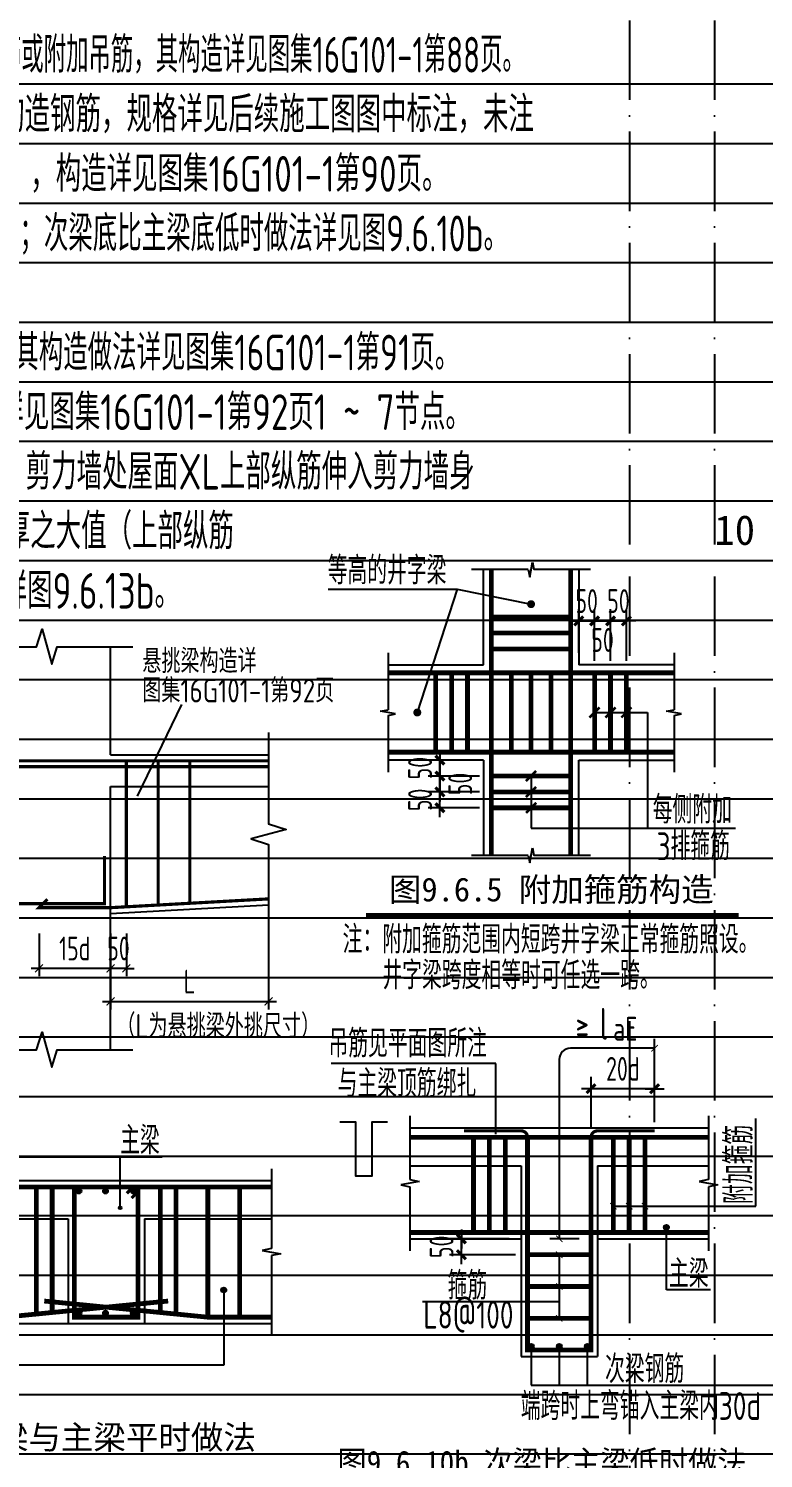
# Model space of a CAD drawing. Extents: x 826826 to 1642106, y -156213 to 399140.
# Drawn here: x 956446 to 965698, y 321636 to 339639 of the extents above; entities that cross this region are included whole.
import ezdxf
from ezdxf.enums import TextEntityAlignment as Align

# ---------------------------------------------------------------- set-up
doc = ezdxf.new("R2010")
doc.units = 0
doc.header["$LTSCALE"] = 1000
doc.linetypes.add('D1', pattern=[14, 10, -2, 0, -2])
doc.linetypes.add('H3普通虚线', pattern=[4.2, 3, -1.2])
doc.layers.get('0').update_dxf_attribs({"linetype": 'CONTINUOUS'})
doc.layers.get('DEFPOINTS').update_dxf_attribs({"linetype": 'CONTINUOUS'})
doc.layers.add('S-1-TEXT', color=7, linetype='CONTINUOUS', lineweight=18)
for name, color, linetype in [('S-DETL-DIM', 151, 'CONTINUOUS'), ('S-DETL-LINE1', 2, 'CONTINUOUS'), ('S-DETL-LINE2', 2, 'H3普通虚线'), ('S-DETL-RBAR', 1, 'CONTINUOUS'), ('S-DETL-TEXT', 7, 'CONTINUOUS')]:
    doc.layers.add(name, color=color, linetype=linetype)
doc.styles.add('TS', font='tssdeng.shx', dxfattribs={"width": 0.7, "bigfont": 'tssdchn.shx'})
doc.styles.add('TSSD_DIMENSION', font='Tssdeng.shx', dxfattribs={"width": 0.7, "bigfont": 'tssdchn.shx'})
doc.styles.add('TSSD_Label', font='Tssdeng.shx', dxfattribs={"width": 0.7, "bigfont": 'hztxt.shx'})
doc.styles.add('华文行楷', font='tssdeng.shx', dxfattribs={"width": 0.75, "height": 350, "bigfont": 'hztxt.shx'})
doc.styles.add('黑体', font='simhei.ttf')
doc.dimstyles.new('DIM25', dxfattribs={"dimtxt": 300, "dimasz": 0.8, "dimexe": 150, "dimexo": 150, "dimgap": 100, "dimtad": 1, "dimdec": 0, "dimlfac": 0.25, "dimrnd": 1, "dimzin": 0, "dimdsep": 46, "dimtxsty": 'TS', "dimblk": '_DIMX', "dimcen": 0, "dimclrd": 256, "dimclre": 256, "dimclrt": 43, "dimadec": 1, "dimazin": 0, "dimtfac": 1, "dimtdec": 0, "dimtix": 1, "dimtmove": 2, "dimatfit": 3, "dimldrblk": 'ARCHTICK', "dimfxl": 0, "dimtolj": 1, "dimtzin": 1, "dimarcsym": 0})
doc.dimstyles.new('TSSD_25_100', dxfattribs={"dimtxt": 300, "dimasz": 100, "dimexe": 100, "dimexo": 250, "dimgap": 100, "dimtad": 1, "dimdec": 0, "dimlfac": 0.25, "dimzin": 0, "dimdsep": 46, "dimtxsty": 'TSSD_DIMENSION', "dimblk": 'ARCHTICK', "dimcen": 0, "dimdle": 100, "dimclrt": 7, "dimadec": 0, "dimazin": 0, "dimtfac": 1, "dimtdec": 0, "dimtix": 1, "dimtmove": 2, "dimatfit": 3, "dimldrblk": 'ARCHTICK', "dimfxl": 0, "dimtolj": 1, "dimtzin": 0, "dimarcsym": 0})

# ---------------------------------------------------------------- blocks, each defined once
blk = doc.blocks.new('_DIMX')
blk.add_line((-150, 0), (150, 0))
at = {"const_width": 50}
blk.add_lwpolyline([(-70, -70), (70, 70)], dxfattribs=at)
blk = doc.blocks.new('*D2900')
at = {"layer": 'DEFPOINTS', "color": 0}
for p in [(961896, 324400), (962648, 324400), (962728, 324200)]:
    blk.add_point(p, dxfattribs=at)
at = {"layer": 'S-DETL-DIM', "lineweight": -2}
for p, q in [((962498, 324400), (961746, 324400)), ((961896, 324401), (961896, 324402)), ((961896, 324200), (961896, 324400)), ((962578, 324200), (961746, 324200)), ((961896, 324199), (961896, 324198))]:
    blk.add_line(p, q, dxfattribs=at)
at = {"layer": 'S-DETL-DIM', "lineweight": -2, "xscale": 0.8, "yscale": 0.8, "zscale": 0.8}
for p, rotation in [((961896, 324400), 270), ((961896, 324200), 90)]:
    blk.add_blockref('_DIMX', p, dxfattribs=dict(at, rotation=rotation))
at = {"layer": 'S-DETL-DIM', "color": 43, "insert": (961646, 324300), "char_height": 300, "attachment_point": 5, "rotation": 90, "style": 'TS'}
blk.add_mtext('\\A1;50', dxfattribs=at)
blk = doc.blocks.new('_ArchTick')
at = {"color": 0, "linetype": 'ByBlock', "const_width": 0.15}
blk.add_lwpolyline([(-0.5, -0.5), (0.5, 0.5)], dxfattribs=at)
blk = doc.blocks.new('*D2901')
at = {"layer": 'DEFPOINTS', "color": 0}
for p in [(963528, 326291), (964328, 325760), (963528, 325640)]:
    blk.add_point(p, dxfattribs=at)
at = {"layer": 'S-DETL-DIM', "lineweight": -2}
for p, q in [((963528, 325790), (963528, 326441)), ((964328, 325910), (964328, 326441)), ((964327, 326291), (963529, 326291))]:
    blk.add_line(p, q, dxfattribs=at)
at = {"layer": 'S-DETL-DIM', "lineweight": -2, "xscale": 0.8, "yscale": 0.8, "zscale": 0.8, "rotation": 180}
blk.add_blockref('_DIMX', (963528, 326291), dxfattribs=at)
at = {"layer": 'S-DETL-DIM', "lineweight": -2, "xscale": 0.8, "yscale": 0.8, "zscale": 0.8}
blk.add_blockref('_DIMX', (964328, 326291), dxfattribs=at)
at = {"layer": 'S-DETL-DIM', "color": 43, "insert": (963928, 326541), "char_height": 300, "attachment_point": 5, "style": 'TS'}
blk.add_mtext('\\A1;20d', dxfattribs=at)
blk = doc.blocks.new('*D2888')
at = {"layer": 'DEFPOINTS', "color": 0}
for p in [(963573, 332181), (963373, 331628), (963573, 331528)]:
    blk.add_point(p, dxfattribs=at)
at = {"layer": 'S-DETL-DIM', "lineweight": -2}
for p, q in [((963372, 332181), (963371, 332181)), ((963373, 331778), (963373, 332331)), ((963373, 332181), (963573, 332181)), ((963573, 331678), (963573, 332331)), ((963574, 332181), (963574, 332181))]:
    blk.add_line(p, q, dxfattribs=at)
at = {"layer": 'S-DETL-DIM', "lineweight": -2, "xscale": 0.8, "yscale": 0.8, "zscale": 0.8}
blk.add_blockref('_DIMX', (963373, 332181), dxfattribs=at)
at = {"layer": 'S-DETL-DIM', "lineweight": -2, "xscale": 0.8, "yscale": 0.8, "zscale": 0.8, "rotation": 180}
blk.add_blockref('_DIMX', (963573, 332181), dxfattribs=at)
at = {"layer": 'S-DETL-DIM', "color": 43, "insert": (963473, 332431), "char_height": 300, "attachment_point": 5, "style": 'TS'}
blk.add_mtext('\\A1;50', dxfattribs=at)
blk = doc.blocks.new('*D2889')
at = {"layer": 'DEFPOINTS', "color": 0}
for p in [(963973, 332181), (963773, 331528), (963973, 331528)]:
    blk.add_point(p, dxfattribs=at)
at = {"layer": 'S-DETL-DIM', "lineweight": -2}
for p, q in [((963772, 332181), (963771, 332181)), ((963773, 331678), (963773, 332331)), ((963773, 332181), (963973, 332181)), ((963973, 331678), (963973, 332331)), ((963974, 332181), (963974, 332181))]:
    blk.add_line(p, q, dxfattribs=at)
at = {"layer": 'S-DETL-DIM', "lineweight": -2, "xscale": 0.8, "yscale": 0.8, "zscale": 0.8}
blk.add_blockref('_DIMX', (963773, 332181), dxfattribs=at)
at = {"layer": 'S-DETL-DIM', "lineweight": -2, "xscale": 0.8, "yscale": 0.8, "zscale": 0.8, "rotation": 180}
blk.add_blockref('_DIMX', (963973, 332181), dxfattribs=at)
at = {"layer": 'S-DETL-DIM', "color": 43, "insert": (963873, 332431), "char_height": 300, "attachment_point": 5, "style": 'TS'}
blk.add_mtext('\\A1;50', dxfattribs=at)
blk = doc.blocks.new('*D2890')
at = {"layer": 'DEFPOINTS', "color": 0}
for p in [(962273, 330228), (961625, 330028), (962273, 330028)]:
    blk.add_point(p, dxfattribs=at)
at = {"layer": 'S-DETL-DIM', "lineweight": -2}
for p, q in [((962123, 330228), (961475, 330228)), ((961625, 330229), (961625, 330230)), ((961625, 330228), (961625, 330028)), ((962123, 330028), (961475, 330028)), ((961625, 330027), (961625, 330026))]:
    blk.add_line(p, q, dxfattribs=at)
at = {"layer": 'S-DETL-DIM', "lineweight": -2, "xscale": 0.8, "yscale": 0.8, "zscale": 0.8}
for p, rotation in [((961625, 330228), 270), ((961625, 330028), 90)]:
    blk.add_blockref('_DIMX', p, dxfattribs=dict(at, rotation=rotation))
at = {"layer": 'S-DETL-DIM', "color": 43, "insert": (961881, 330128), "char_height": 300, "attachment_point": 5, "rotation": 90, "style": 'TS'}
blk.add_mtext('\\A1;50', dxfattribs=at)
blk = doc.blocks.new('*D2891')
at = {"layer": 'DEFPOINTS', "color": 0}
for p in [(961625, 330028), (962273, 330028), (962273, 329828)]:
    blk.add_point(p, dxfattribs=at)
at = {"layer": 'S-DETL-DIM', "lineweight": -2}
for p, q in [((962123, 330028), (961475, 330028)), ((961625, 330029), (961625, 330030)), ((961625, 329828), (961625, 330028)), ((962123, 329828), (961475, 329828)), ((961625, 329827), (961625, 329826))]:
    blk.add_line(p, q, dxfattribs=at)
at = {"layer": 'S-DETL-DIM', "lineweight": -2, "xscale": 0.8, "yscale": 0.8, "zscale": 0.8}
for p, rotation in [((961625, 330028), 270), ((961625, 329828), 90)]:
    blk.add_blockref('_DIMX', p, dxfattribs=dict(at, rotation=rotation))
at = {"layer": 'S-DETL-DIM', "color": 43, "insert": (961375, 329928), "char_height": 300, "attachment_point": 5, "rotation": 90, "style": 'TS'}
blk.add_mtext('\\A1;50', dxfattribs=at)
blk = doc.blocks.new('*D2892')
at = {"layer": 'DEFPOINTS', "color": 0}
for p in [(961625, 330428), (962173, 330428), (962273, 330228)]:
    blk.add_point(p, dxfattribs=at)
at = {"layer": 'S-DETL-DIM', "lineweight": -2}
for p, q in [((962023, 330428), (961475, 330428)), ((961625, 330429), (961625, 330430)), ((961625, 330228), (961625, 330428)), ((962123, 330228), (961475, 330228)), ((961625, 330227), (961625, 330226))]:
    blk.add_line(p, q, dxfattribs=at)
at = {"layer": 'S-DETL-DIM', "lineweight": -2, "xscale": 0.8, "yscale": 0.8, "zscale": 0.8}
for p, rotation in [((961625, 330428), 270), ((961625, 330228), 90)]:
    blk.add_blockref('_DIMX', p, dxfattribs=dict(at, rotation=rotation))
at = {"layer": 'S-DETL-DIM', "color": 43, "insert": (961375, 330328), "char_height": 300, "attachment_point": 5, "rotation": 90, "style": 'TS'}
blk.add_mtext('\\A1;50', dxfattribs=at)
blk = doc.blocks.new('*D2893')
at = {"layer": 'DEFPOINTS', "color": 0}
for p in [(963773, 332181), (963573, 331528), (963773, 331528)]:
    blk.add_point(p, dxfattribs=at)
at = {"layer": 'S-DETL-DIM', "lineweight": -2}
for p, q in [((963572, 332181), (963571, 332181)), ((963573, 331678), (963573, 332331)), ((963573, 332181), (963773, 332181)), ((963773, 331678), (963773, 332331)), ((963774, 332181), (963774, 332181))]:
    blk.add_line(p, q, dxfattribs=at)
at = {"layer": 'S-DETL-DIM', "lineweight": -2, "xscale": 0.8, "yscale": 0.8, "zscale": 0.8}
blk.add_blockref('_DIMX', (963573, 332181), dxfattribs=at)
at = {"layer": 'S-DETL-DIM', "lineweight": -2, "xscale": 0.8, "yscale": 0.8, "zscale": 0.8, "rotation": 180}
blk.add_blockref('_DIMX', (963773, 332181), dxfattribs=at)
at = {"layer": 'S-DETL-DIM', "color": 43, "insert": (963673, 331941), "char_height": 300, "attachment_point": 5, "style": 'TS'}
blk.add_mtext('\\A1;50', dxfattribs=at)
blk = doc.blocks.new('*D2856')
at = {"layer": 'DEFPOINTS', "color": 0}
for p in [(957477, 328495), (957677, 328495), (957477, 327806)]:
    blk.add_point(p, dxfattribs=at)
at = {"layer": 'S-DETL-DIM', "color": 0, "lineweight": -2}
for p, q in [((957477, 328245), (957477, 327706)), ((957677, 328245), (957677, 327706)), ((957477, 327806), (957377, 327806)), ((957677, 327806), (957477, 327806)), ((957677, 327806), (957777, 327806))]:
    blk.add_line(p, q, dxfattribs=at)
at = {"layer": 'S-DETL-DIM', "color": 0, "lineweight": -2, "xscale": 100, "yscale": 100, "zscale": 100}
blk.add_blockref('_ArchTick', (957477, 327806), dxfattribs=at)
at = {"layer": 'S-DETL-DIM', "color": 0, "lineweight": -2, "xscale": 100, "yscale": 100, "zscale": 100, "rotation": 180}
blk.add_blockref('_ArchTick', (957677, 327806), dxfattribs=at)
at = {"layer": 'S-DETL-DIM', "color": 7, "insert": (957577, 328056), "char_height": 300, "attachment_point": 5, "style": 'TSSD_DIMENSION'}
blk.add_mtext('\\A1;50', dxfattribs=at)
blk = doc.blocks.new('*D2857')
at = {"layer": 'DEFPOINTS', "color": 0}
for p in [(957477, 328495), (959467, 328495), (959467, 327390)]:
    blk.add_point(p, dxfattribs=at)
at = {"layer": 'S-DETL-DIM', "color": 0, "lineweight": -2}
for p, q in [((957477, 328245), (957477, 327290)), ((959467, 328245), (959467, 327290)), ((957377, 327390), (959567, 327390))]:
    blk.add_line(p, q, dxfattribs=at)
at = {"layer": 'S-DETL-DIM', "color": 0, "lineweight": -2, "xscale": 100, "yscale": 100, "zscale": 100, "rotation": 180}
blk.add_blockref('_ArchTick', (957477, 327390), dxfattribs=at)
at = {"layer": 'S-DETL-DIM', "color": 0, "lineweight": -2, "xscale": 100, "yscale": 100, "zscale": 100}
blk.add_blockref('_ArchTick', (959467, 327390), dxfattribs=at)
at = {"layer": 'S-DETL-DIM', "color": 7, "insert": (958472, 327640), "char_height": 300, "attachment_point": 5, "style": 'TSSD_DIMENSION'}
blk.add_mtext('\\A1;L', dxfattribs=at)
blk = doc.blocks.new('*D2858')
at = {"layer": 'DEFPOINTS', "color": 0}
for p in [(956577, 328495), (957477, 328495), (956577, 327806)]:
    blk.add_point(p, dxfattribs=at)
at = {"layer": 'S-DETL-DIM', "color": 0, "lineweight": -2}
for p, q in [((956577, 328245), (956577, 327706)), ((957477, 328245), (957477, 327706)), ((957577, 327806), (956477, 327806))]:
    blk.add_line(p, q, dxfattribs=at)
at = {"layer": 'S-DETL-DIM', "color": 0, "lineweight": -2, "xscale": 100, "yscale": 100, "zscale": 100, "rotation": 180}
blk.add_blockref('_ArchTick', (956577, 327806), dxfattribs=at)
at = {"layer": 'S-DETL-DIM', "color": 0, "lineweight": -2, "xscale": 100, "yscale": 100, "zscale": 100}
blk.add_blockref('_ArchTick', (957477, 327806), dxfattribs=at)
at = {"layer": 'S-DETL-DIM', "color": 7, "insert": (957027, 328056), "char_height": 300, "attachment_point": 5, "style": 'TSSD_DIMENSION'}
blk.add_mtext('\\A1;15d', dxfattribs=at)

msp = doc.modelspace()

# ---------------------------------------------------------------- hatches: boundary and pattern name
at = {"layer": 'S-DETL-RBAR'}
h = msp.add_hatch(color=1, dxfattribs=at)
edge = h.paths.add_edge_path()
edge.add_arc((957078.81, 325001.78), 31.25, 0, 360)
h = msp.add_hatch(color=1, dxfattribs=at)
edge = h.paths.add_edge_path()
edge.add_arc((957414.21, 325001.78), 31.25, 0, 360)
h = msp.add_hatch(color=1, dxfattribs=at)
edge = h.paths.add_edge_path()
edge.add_arc((957769.79, 325001.78), 31.25, 0, 360)
h = msp.add_hatch(color=1, dxfattribs=at)
edge = h.paths.add_edge_path()
edge.add_arc((957078.81, 323466.04), 31.25, 0, 360)
h = msp.add_hatch(color=1, dxfattribs=at)
edge = h.paths.add_edge_path()
edge.add_arc((957414.21, 323466.04), 31.25, 0, 360)
h = msp.add_hatch(color=1, dxfattribs=at)
edge = h.paths.add_edge_path()
edge.add_arc((957765.14, 323466.04), 31.25, 0, 360)
h = msp.add_hatch(color=1, dxfattribs=at)
edge = h.paths.add_edge_path()
edge.add_arc((962775.23, 323045.91), 31.25, 0, 360)
h = msp.add_hatch(color=1, dxfattribs=at)
edge = h.paths.add_edge_path()
edge.add_arc((963128.17, 323045.91), 31.25, 0, 360)
h = msp.add_hatch(color=1, dxfattribs=at)
edge = h.paths.add_edge_path()
edge.add_arc((963481.12, 323045.91), 31.25, 0, 360)
at = {"layer": 'S-DETL-TEXT'}
h = msp.add_hatch(color=256, dxfattribs=at)
edge = h.paths.add_edge_path()
edge.add_arc((957598.4, 324791.26), 15.62, 0, 360)
h = msp.add_hatch(color=256, dxfattribs=at)
edge = h.paths.add_edge_path()
edge.add_arc((964476.75, 324545.65), 31.25, 0, 360)
h = msp.add_hatch(color=256, dxfattribs=at)
edge = h.paths.add_edge_path()
edge.add_arc((958902.96, 323755.87), 31.25, 0, 360)

# ---------------------------------------------------------------- linework, layer by layer
at = {"layer": 'DEFPOINTS', "color": 252, "linetype": 'D1', "ltscale": 0.1}
for p, q in [((964010.73, 350942.46), (964010.73, 296942.46)), ((965082.73, 350942.46), (965082.73, 296942.46))]:
    msp.add_line(p, q, dxfattribs=at)
at = {"layer": 'DEFPOINTS', "color": 252}
for p, q in [((945738.73, 338942.46), (1040998.73, 338942.46)), ((945738.73, 338192.46), (1040998.73, 338192.46)), ((945738.73, 337442.46), (1040998.73, 337442.46)), ((945738.73, 336692.46), (1040998.73, 336692.46)), ((945738.73, 335942.46), (1040998.73, 335942.46)), ((945738.73, 335192.46), (1040998.73, 335192.46)), ((945738.73, 334442.46), (1040998.73, 334442.46)), ((945738.73, 333692.46), (1040998.73, 333692.46)), ((945738.73, 332942.46), (1040998.73, 332942.46)), ((945738.73, 332192.46), (1040998.73, 332192.46)), ((945738.73, 331442.46), (1040998.73, 331442.46)), ((945738.73, 330692.46), (1040998.73, 330692.46)), ((945738.73, 329942.46), (1040998.73, 329942.46)), ((945738.73, 329192.46), (1040998.73, 329192.46)), ((945738.73, 328442.46), (1040998.73, 328442.46)), ((945738.73, 327692.46), (1040998.73, 327692.46)), ((945738.73, 326942.46), (1040998.73, 326942.46)), ((945738.73, 326192.46), (1040998.73, 326192.46)), ((945738.73, 325442.46), (1040998.73, 325442.46)), ((945738.73, 324692.46), (1040998.73, 324692.46)), ((945738.73, 323942.46), (1019298.73, 323942.46)), ((945738.73, 323192.46), (1019298.73, 323192.46)), ((945738.73, 322442.46), (1019298.73, 322442.46)), ((945738.73, 321692.46), (1019298.73, 321692.46))]:
    msp.add_line(p, q, dxfattribs=at)
at = {"layer": 'S-DETL-DIM'}
for p, q in [((962755.94, 332733.66), (962789.78, 332922.29)), ((962789.78, 332922.29), (962807.45, 332827.97)), ((962735.45, 332827.97), (962022.86, 332827.97)), ((962735.45, 332827.97), (962755.94, 332733.66)), ((963522.86, 332827.97), (962807.45, 332827.97)), ((960972.86, 331777.97), (960972.86, 331062.56)), ((964572.86, 331777.97), (964572.86, 331062.56)), ((960878.54, 331044.89), (960972.86, 331062.56)), ((961067.18, 331011.06), (960878.54, 331044.89)), ((960972.86, 330990.57), (961067.18, 331011.06)), ((960972.86, 330990.57), (960972.86, 330277.97)), ((964478.54, 331044.89), (964572.86, 331062.56)), ((964667.18, 331011.06), (964478.54, 331044.89)), ((964572.86, 330990.57), (964667.18, 331011.06)), ((964572.86, 330990.57), (964572.86, 330277.97)), ((962755.94, 329133.66), (962789.78, 329322.29)), ((962789.78, 329322.29), (962807.45, 329227.97)), ((962735.45, 329227.97), (962022.86, 329227.97)), ((962735.45, 329227.97), (962755.94, 329133.66)), ((963522.86, 329227.97), (962807.45, 329227.97)), ((964328.17, 326800.08), (963269.56, 326800.08)), ((964328.17, 325869.93), (964328.17, 326920.08)), ((963127.55, 326658.07), (963127.55, 324399.93)), ((961248.17, 325949.93), (961248.17, 325146.32)), ((965008.17, 325949.93), (965008.17, 325146.32)), ((959503.02, 325283.91), (959503.02, 324280.3)), ((961248.17, 325146.32), (961365.13, 325120.91)), ((965008.17, 325146.32), (964891.21, 325120.91)), ((961365.13, 325120.91), (961131.21, 325078.96)), ((961131.21, 325078.96), (961248.17, 325057.04)), ((961248.17, 325057.04), (961248.17, 324249.93)), ((964891.21, 325120.91), (965125.13, 325078.96)), ((965125.13, 325078.96), (965008.17, 325057.04)), ((965008.17, 325057.04), (965008.17, 324249.93)), ((959503.02, 324280.3), (959386.06, 324254.89)), ((959386.06, 324254.89), (959619.98, 324212.93)), ((963378.17, 324399.93), (963007.55, 324399.93)), ((959619.98, 324212.93), (959503.02, 324191.02)), ((959503.02, 324191.02), (959503.02, 323183.91)), ((963127.55, 324199.93), (963128.17, 323399.93))]:
    msp.add_line(p, q, dxfattribs=at)
msp.add_arc((963269.57, 326658.07), 142.01, 90, 180, dxfattribs=at)
at = {"layer": 'S-DETL-LINE1'}
for p, q in [((962172.86, 331627.97), (962172.86, 332827.97)), ((963372.86, 332827.97), (963372.86, 331627.97)), ((957476.56, 330495.28), (957476.56, 331856.39)), ((960972.86, 331627.97), (962172.86, 331627.97)), ((964572.86, 331627.97), (963372.86, 331627.97)), ((957476.56, 330495.28), (959467.44, 330495.28)), ((962172.86, 330427.97), (960972.86, 330427.97)), ((962172.86, 330427.97), (962172.86, 329227.97)), ((963372.86, 329227.97), (963372.86, 330427.97)), ((963372.86, 330427.97), (964572.86, 330427.97)), ((957476.56, 328495.28), (959467.44, 328605.89)), ((957476.56, 326781.77), (957476.56, 328495.28)), ((961248.17, 325799.93), (965008.17, 325799.93)), ((953583.02, 325133.91), (959503.02, 325133.91)), ((961248.17, 324399.93), (962648.17, 324399.93)), ((962648.17, 324399.93), (962648.17, 322919.93)), ((963608.17, 324399.93), (965008.17, 324399.93)), ((963608.17, 324399.93), (963608.17, 322919.93)), ((953583.02, 323333.91), (959503.02, 323333.91)), ((962648.17, 322919.93), (963608.17, 322919.93))]:
    msp.add_line(p, q, dxfattribs=at)
for points in [[(955596.56, 331856.39), (956546.56, 331856.39), (956616.56, 332076.39), (956736.56, 331636.39), (956806.56, 331856.39), (957756.56, 331856.39)], [(959467.44, 330775.28), (959467.44, 329625.28), (959687.44, 329555.28), (959247.44, 329435.28), (959467.44, 329365.28), (959467.44, 328033.46)], [(955596.56, 326781.77), (956546.56, 326781.77), (956616.56, 327001.77), (956736.56, 326561.77), (956806.56, 326781.77), (957756.56, 326781.77)]]:
    msp.add_lwpolyline(points, dxfattribs=at)
for centre in [(957078.81, 325001.78), (957414.21, 325001.78), (957769.79, 325001.78), (957078.81, 323466.04), (957414.21, 323466.04), (957765.14, 323466.04)]:
    msp.add_circle(centre, 31.25, dxfattribs=at)
at = {"layer": 'S-DETL-LINE2'}
for p, q in [((957476.56, 330095.28), (959467.44, 330095.28)), ((957476.56, 328495.28), (957476.56, 330095.28))]:
    msp.add_line(p, q, dxfattribs=at)
at = {"layer": 'S-DETL-LINE2', "linetype": 'H3普通虚线'}
for p, q in [((961248.17, 325319.93), (962648.17, 325319.93)), ((962648.17, 325319.93), (962648.17, 324399.93)), ((963608.17, 325319.93), (965008.17, 325319.93)), ((963608.17, 325319.93), (963608.17, 324399.93)), ((954543.02, 324653.91), (956943.02, 324653.91)), ((956943.02, 324653.91), (956943.02, 323333.91)), ((957903.02, 324653.91), (959503.02, 324653.91)), ((957903.02, 324653.91), (957903.02, 323333.91))]:
    msp.add_line(p, q, dxfattribs=at)
at = {"layer": 'S-DETL-RBAR', "color": 1}
for points, const_width in [([(962272.86, 332827.97), (962272.86, 329227.97)], 60), ([(963272.86, 329227.97), (963272.86, 332827.97)], 60), ([(962272.86, 332227.97), (963272.86, 332227.97)], 60), ([(962272.86, 332027.97), (963272.86, 332027.97)], 60), ([(962272.86, 331827.97), (963272.86, 331827.97)], 60), ([(960972.86, 331527.97), (964572.86, 331527.97)], 60), ([(964572.86, 330527.97), (960972.86, 330527.97)], 60), ([(962272.86, 330227.97), (963272.86, 330227.97)], 60), ([(962272.86, 330027.97), (963272.86, 330027.97)], 60), ([(962272.86, 329827.97), (963272.86, 329827.97)], 60), ([(961248.17, 325679.93), (965008.17, 325679.93)], 60), ([(962648.17, 325759.93), (961928.17, 325759.93)], 40), ([(962048.17, 324479.93), (962048.17, 325679.93)], 60), ([(962248.17, 324479.93), (962248.17, 325679.93)], 60), ([(962448.17, 324479.93), (962448.17, 325679.93)], 60), ([(963528.17, 325679.93), (963528.17, 322999.93), (962728.17, 322999.93), (962728.17, 325679.93)], 60), ([(963608.17, 325759.93), (964328.17, 325759.93)], 40), ([(963808.17, 324479.93), (963808.17, 325679.93)], 60), ([(964008.17, 324479.93), (964008.17, 325679.93)], 60), ([(964208.17, 324479.93), (964208.17, 325679.93)], 60), ([(959503.02, 325053.91), (953763.02, 325053.91), (953763.02, 324154.06)], 60), ([(956543.02, 325053.91), (956543.02, 323453.38)], 60), ([(956743.02, 325053.91), (956743.02, 323473.11)], 60), ([(957823.02, 325053.91), (957823.02, 323413.91), (957023.02, 323413.91), (957023.02, 325053.91)], 60), ([(957683.02, 324973.91), (957763.02, 325053.91)], 40), ([(957743.02, 324913.91), (957823.02, 324993.91)], 40), ([(958103.02, 325053.91), (958103.02, 323473.11)], 60), ([(958303.02, 325053.91), (958303.02, 323453.38)], 60), ([(958703.02, 325053.91), (958703.02, 323413.91)], 60), ([(959103.02, 325053.91), (959103.02, 323413.91)], 60), ([(961248.17, 324479.93), (965008.17, 324479.93)], 60), ([(953833.02, 324358.84), (953833.02, 323562.89), (955343.02, 323413.91), (956143.02, 323413.91), (958203.02, 323617.15)], 60), ([(962728.17, 324199.93), (963528.17, 324199.93)], 60), ([(962728.17, 323799.93), (963528.17, 323799.93)], 60), ([(959503.02, 323413.91), (958703.02, 323413.91), (956643.02, 323617.15)], 60), ([(962728.17, 323399.93), (963528.17, 323399.93)], 60)]:
    msp.add_lwpolyline(points, dxfattribs=dict(at, const_width=const_width))
at = {"layer": 'S-DETL-RBAR', "color": 1, "linetype": 'H3普通虚线', "const_width": 60}
for points in [[(961572.86, 331527.97), (961572.86, 330527.97)], [(961772.86, 331527.97), (961772.86, 330527.97)], [(961972.86, 331527.97), (961972.86, 330527.97)], [(962522.86, 331527.97), (962522.86, 330527.97)], [(962772.86, 331527.97), (962772.86, 330527.97)], [(963022.86, 331527.97), (963022.86, 330527.97)], [(963572.86, 331527.97), (963572.86, 330527.97)], [(963772.86, 331527.97), (963772.86, 330527.97)], [(963972.86, 331527.97), (963972.86, 330527.97)]]:
    msp.add_lwpolyline(points, dxfattribs=at)
at = {"layer": 'S-DETL-RBAR', "const_width": 40}
for points in [[(947002.03, 330420.28), (959467.44, 330420.28)], [(947982.62, 330314.21), (947876.56, 330420.28), (959467.44, 330420.28)], [(948782.62, 330239.21), (948676.56, 330345.28), (959467.44, 330345.28)], [(957676.56, 328581.51), (957676.56, 330420.28)], [(958076.56, 328603.73), (958076.56, 330420.28)], [(958476.56, 328625.95), (958476.56, 330420.28)], [(947002.03, 328620.28), (957401.56, 328620.28), (957401.56, 329219.82)], [(956682.62, 328676.35), (956576.56, 328570.28), (957474.48, 328570.28), (959467.44, 328681)]]:
    msp.add_lwpolyline(points, dxfattribs=at)
at = {"layer": 'S-DETL-RBAR', "color": 1, "const_width": 40}
for points in [[(962728.17, 325679.93, 0.41421289), (962648.17, 325759.93)], [(963608.17, 325759.93, 0.41421289), (963528.17, 325679.93)]]:
    msp.add_lwpolyline(points, format="xyb", dxfattribs=at)
at = {"layer": 'S-DETL-TEXT'}
for p, q in [((960219.12, 332581.92), (961843.6, 332581.92)), ((961843.6, 332581.92), (961340.2, 331027.97)), ((961843.6, 332581.92), (962772.86, 332392.05)), ((957814.99, 329976.41), (958375.09, 331128.66)), ((963572.86, 331027.97), (964236.97, 331027.97)), ((964236.97, 331027.97), (964236.97, 329570.31)), ((962772.86, 330227.97), (962772.86, 329570.31)), ((962772.86, 329570.31), (965345.33, 329570.31)), ((962328.17, 326607.57), (960253.77, 326607.57)), ((962328.17, 325719.93), (962328.17, 326607.57)), ((965601.78, 324811.79), (965601.78, 325916.72)), ((954238.4, 325432.6), (958126.81, 325432.6)), ((957598.4, 324791.26), (957598.4, 325432.6)), ((963808.17, 324811.79), (965601.78, 324811.79)), ((964476.75, 323757.79), (964476.75, 324545.65)), ((958902.96, 323755.87), (958902.96, 322811.37)), ((965031.45, 323757.79), (964476.75, 323757.79)), ((963128.01, 323607.86), (961405.45, 323607.86)), ((962775.23, 323045.91), (962775.23, 322557.95)), ((963128.17, 323045.91), (963128.17, 322557.95)), ((963481.12, 323045.91), (963481.12, 322557.95)), ((958902.96, 322811.37), (955384.42, 322811.37)), ((962775.23, 322557.95), (965815.34, 322557.95))]:
    msp.add_line(p, q, dxfattribs=at)
at = {"layer": 'S-DETL-TEXT', "const_width": 50}
for points in [[(962747.86, 332392.05, 1), (962797.86, 332392.05, 1)], [(961315.2, 331027.97, 1), (961365.2, 331027.97, 1)]]:
    msp.add_lwpolyline(points, format="xyb", close=True, dxfattribs=at)
at = {"layer": 'S-DETL-TEXT'}
for points, const_width in [([(963636.86, 331091.97), (963508.86, 330963.97)], 32), ([(963836.86, 331091.97), (963708.86, 330963.97)], 32), ([(964036.86, 331091.97), (963908.86, 330963.97)], 32), ([(962836.86, 330291.97), (962708.86, 330163.97)], 32), ([(962836.86, 330091.97), (962708.86, 329963.97)], 32), ([(962836.86, 329891.97), (962708.86, 329763.97)], 32), ([(960695.91, 328478.04), (965384.89, 328478.04)], 50)]:
    msp.add_lwpolyline(points, dxfattribs=dict(at, const_width=const_width))
msp.add_lwpolyline([(960966.43, 325867.82), (960766.43, 325867.82), (960766.43, 325187.82), (960566.43, 325187.82), (960566.43, 325867.82), (960366.43, 325867.82)], dxfattribs=at)
for centre, radius in [((957598.4, 324791.26), 15.62), ((964476.75, 324545.65), 31.25), ((958902.96, 323755.87), 31.25), ((962775.23, 323045.91), 31.25), ((963128.17, 323045.91), 31.25), ((963481.12, 323045.91), 31.25)]:
    msp.add_circle(centre, radius, dxfattribs=at)

# ---------------------------------------------------------------- block references
at = {"layer": 'S-DETL-DIM', "xscale": 80, "yscale": 80, "zscale": 80}
msp.add_blockref('_ArchTick', (964328.17, 326800.08), dxfattribs=at)
at = {"layer": 'S-DETL-DIM', "xscale": 80, "yscale": 80, "zscale": 80, "rotation": 270}
for p in [(963127.55, 324399.93), (963127.55, 324199.93), (963127.55, 323799.93), (963127.55, 323399.93)]:
    msp.add_blockref('_ArchTick', p, dxfattribs=at)
at = {"layer": 'S-DETL-TEXT', "xscale": 80, "yscale": 80, "zscale": 80, "rotation": 270}
for p in [(963808.17, 324811.79), (964008.17, 324811.79), (964208.17, 324811.79)]:
    msp.add_blockref('_ArchTick', p, dxfattribs=at)

# ---------------------------------------------------------------- texts
at = {"layer": 'S-1-TEXT', "style": 'TS'}
for s, width, p in [('9.6.8 主梁上搁置有次梁时，应在主梁内次梁搁置两侧设置附加箍筋或附加吊筋，其构造详见图集16G101-1第88页。', 0.66, (947759.78, 339084.89)), ('9.6.9 梁腹板高度hw≥450时，应在梁两侧设置侧面纵向构造钢筋，规格详见后续施工图图中标注，未注', 0.75, (947759.78, 338334.89)), ('       明的均为2L10@200（梁截面宽度200~300时），构造详见图集16G101-1第90页。', 0.75, (947759.78, 337584.89)), ('9.6.10 主次梁相交处，次梁底与主梁底平时做法见图9.6.10a；次梁底比主梁底低时做法详见图9.6.10b。', 0.72, (947759.78, 336834.89)), ('9.6.12 当梁的平面或垂直面为折线时(水平折梁、竖直折梁)，其构造做法详见图集16G101-1第91页。', 0.72, (947759.78, 335334.89)), ('9.6.13 当纯悬挑梁和各类梁的悬挑端配筋构造未注明时，详见图集16G101-1第92页1 ~ 7节点。', 0.75, (947759.78, 334584.89)), ('相邻跨支座负筋伸出柱（墙或梁）边尺寸按图9.6.13a执行。剪力墙处屋面XL上部纵筋伸入剪力墙身', 0.75, (947759.78, 333834.89)), ('（大于4倍墙厚）水平段尺寸不少于1.2Lae、4倍剪力墙墙厚之大值（上部纵筋', 0.75, (947759.78, 333084.89)), ('水平段末端下弯15d），并全长设置箍筋或∩形钢筋，构造详图9.6.13b。', 0.75, (947759.78, 332334.89))]:
    msp.add_text(s, height=450, dxfattribs=dict(at, width=width)).set_placement(p)
at = {"layer": 'S-1-TEXT', "style": '黑体'}
msp.add_text('10 非承重填充墙(除注明外，本节中均简称为墙)', height=375, dxfattribs=at).set_placement((965082.73, 333138.43))
at = {"layer": 'S-DETL-DIM', "width": 0.75}
for s, height, style, p in [('l', 400, '华文行楷', (963633.4, 326907.64)), ('≥', 350, 'TS', (963333.03, 326900.08)), ('aE', 300, 'TS', (963806.35, 326895.04))]:
    msp.add_text(s, height=height, dxfattribs=dict(at, style=style)).set_placement(p)
at = {"layer": 'S-DETL-TEXT'}
for s, height, style, width, p in [('等高的井字梁', 350, 'TS', 0.75, (960211.56, 332641.83)), ('悬挑梁构造详', 300, 'TSSD_Label', 0.8, (957877.99, 331524.32)), ('图集16G101-1第92页', 300, 'TSSD_Label', 0.8, (957877.99, 331154.15)), ('每侧附加', 350, 'TS', 0.75, (964304.16, 329630.22)), ('3排箍筋', 350, 'TS', 0.75, (964352.92, 329168.56)), ('注：附加箍筋范围内短跨井字梁正常箍筋照设。', 350, 'TS', 0.75, (960399.72, 327993.5)), ('井字梁跨度相等时可任选一跨。', 350, 'TS', 0.75, (960901.26, 327543.5)), ('（L为悬挑梁外挑尺寸）', 300, 'TSSD_Label', 0.8, (957551.13, 326931.14)), ('吊筋见平面图所注', 350, 'TS', 0.75, (960221.75, 326685.84)), ('与主梁顶筋绑扎', 350, 'TS', 0.75, (960337.26, 326178.95)), ('主梁', 350, 'TS', 0.75, (957598.45, 325463.89)), ('主梁', 350, 'TS', 0.75, (964509.78, 323785.87)), ('箍筋', 350, 'TS', 0.75, (961721.71, 323635.94)), ('L8@100', 350, 'TS', 0.75, (961416.27, 323270.41)), ('次梁钢筋', 350, 'TS', 0.75, (963704.4, 322586.03)), ('端跨时上弯锚入主梁内30d', 350, 'TS', 0.75, (962643.05, 322120.29)), ('图9.6.10b 次梁比主梁低时做法', 300, '黑体', 0.9, (960334.57, 321432.72))]:
    msp.add_text(s, height=height, dxfattribs=dict(at, style=style, width=width)).set_placement(p)
at = {"layer": 'S-DETL-TEXT', "style": '黑体'}
msp.add_text('图9.6.5 附加箍筋构造', height=300, dxfattribs=at).set_placement((963027.7, 328649.21), align=Align.CENTER)
at = {"layer": 'S-DETL-TEXT', "style": 'TS', "width": 0.75}
msp.add_text('附加箍筋', height=350, rotation=90, dxfattribs=at).set_placement((965563.74, 324839.87))
at = {"layer": 'S-DETL-TEXT', "style": '黑体'}
msp.add_text('图9.6.10a 次梁与主梁平时做法', height=300, dxfattribs=at).set_placement((953583.19, 321750.81))

# ---------------------------------------------------------------- dimensions: what is measured, and where the dimension line sits
at = {"layer": 'S-DETL-DIM'}
for base, p1, p2, dimstyle, picture, middle in [((963572.86, 332181.26), (963372.86, 331627.97), (963572.86, 331527.97), 'DIM25', '*D2888', (963472.86, 332431.26)), ((963972.86, 332181.26), (963772.86, 331527.97), (963972.86, 331527.97), 'DIM25', '*D2889', (963872.86, 332431.26)), ((957476.56, 327805.62), (957676.56, 328495.28), (957476.56, 328495.28), 'TSSD_25_100', '*D2856', (957576.56, 328055.62))]:
    dim = msp.add_linear_dim(base=base, p1=p1, p2=p2, dimstyle=dimstyle, dxfattribs=at)
    dim.commit()
    dim.dimension.update_dxf_attribs({"geometry": picture, "text_midpoint": middle})
dim = msp.add_linear_dim(base=(963772.86, 332181.26), p1=(963572.86, 331527.97), p2=(963772.86, 331527.97), dimstyle='DIM25', dxfattribs=at)
dim.commit()
dim.dimension.update_dxf_attribs({"geometry": '*D2893', "text_midpoint": (963672.86, 331940.56), "dimtype": 160})
for base, p1, p2, picture, middle in [((961625.05, 330427.97), (962272.86, 330227.97), (962172.86, 330427.97), '*D2892', (961375.05, 330327.97)), ((961625.05, 330027.97), (962272.86, 329827.97), (962272.86, 330027.97), '*D2891', (961375.05, 329927.97)), ((961895.68, 324399.93), (962728.17, 324199.93), (962648.17, 324399.93), '*D2900', (961645.68, 324299.93))]:
    dim = msp.add_linear_dim(base=base, p1=p1, p2=p2, angle=90, dimstyle='DIM25', dxfattribs=at)
    dim.commit()
    dim.dimension.update_dxf_attribs({"geometry": picture, "text_midpoint": middle})
dim = msp.add_linear_dim(base=(961625.05, 330027.97), p1=(962272.86, 330227.97), p2=(962272.86, 330027.97), angle=90, dimstyle='DIM25', dxfattribs=at)
dim.commit()
dim.dimension.update_dxf_attribs({"geometry": '*D2890', "text_midpoint": (961880.58, 330127.97), "dimtype": 160})
for base, p1, p2, text, dimstyle, picture, middle in [((956576.56, 327805.62), (957476.56, 328495.28), (956576.56, 328495.28), '15d', 'TSSD_25_100', '*D2858', (957026.56, 328055.62)), ((959467.44, 327389.81), (957476.56, 328495.28), (959467.44, 328495.28), 'L', 'TSSD_25_100', '*D2857', (958472, 327639.81)), ((963528.17, 326291.44), (964328.17, 325759.93), (963528.17, 325639.93), '20d', 'DIM25', '*D2901', (963928.17, 326541.44))]:
    dim = msp.add_linear_dim(base=base, p1=p1, p2=p2, text=text, dimstyle=dimstyle, dxfattribs=at)
    dim.commit()
    dim.dimension.update_dxf_attribs({"geometry": picture, "text_midpoint": middle})

doc.saveas('drawing.dxf')
